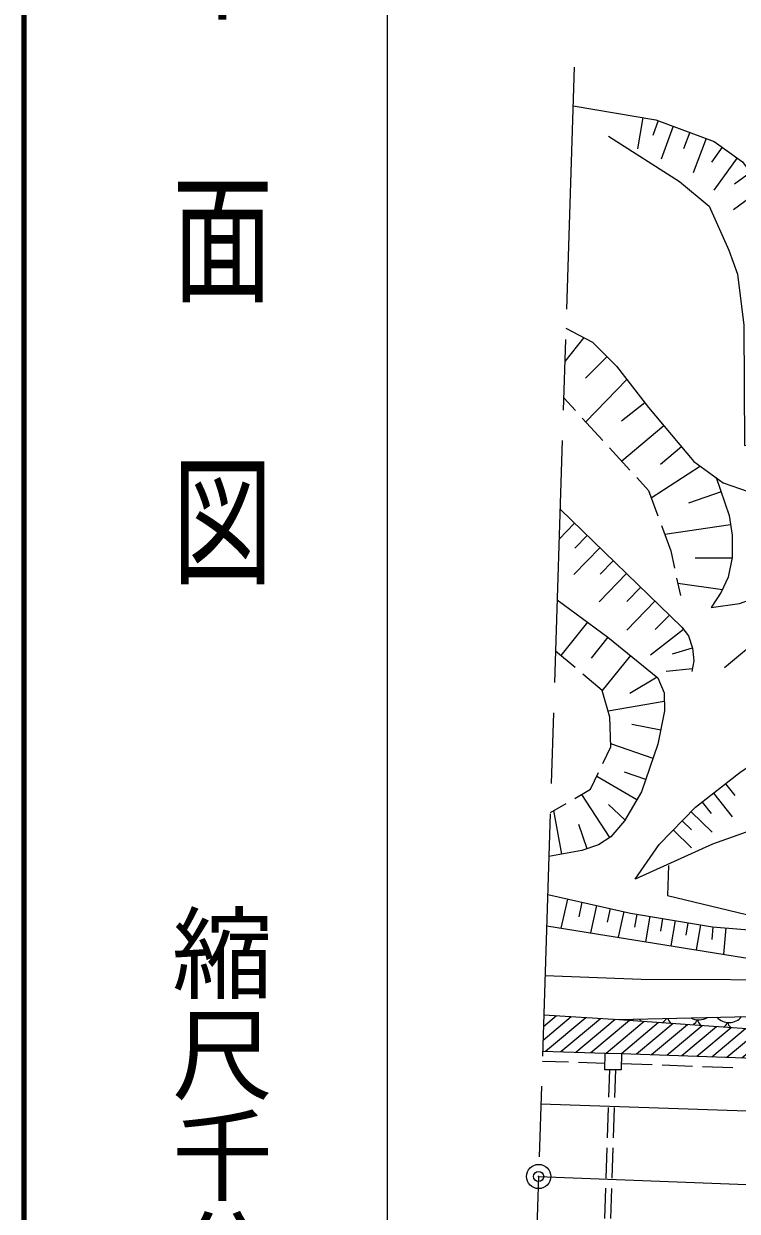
# Model space of a CAD drawing. Units: millimetres at full size, sheet at 1:1000; details may follow other scales. Extents: x 40000 to 680000, y 20000 to 380000.
# Drawn here: x 40000 to 75327, y 275722 to 334530 of the extents above; entities that cross this region are included whole.
import ezdxf
from ezdxf.enums import TextEntityAlignment as Align

# ---------------------------------------------------------------- set-up
doc = ezdxf.new("R2010")
doc.units = ezdxf.units.MM
doc.header["$LTSCALE"] = 1000
doc.header["$PDMODE"] = 32
doc.header["$PDSIZE"] = 500
doc.linetypes.add('CHAIN', pattern=[18.5, 12, -1.5, 3.5, -1.5])
for name, color, linetype, lineweight in [('M-BGD', 7, 'Continuous', 13), ('M-BMK', 2, 'CHAIN', 13), ('M-BMK-SRVR', 3, 'Continuous', 13), ('M-TTL', 2, 'Continuous', 140), ('M-TTL-BAND', 7, 'Continuous', 25)]:
    doc.layers.add(name, color=color, linetype=linetype, lineweight=lineweight)
doc.layers.add('M-OTRS', color=6, linetype='Continuous')
doc.styles.add('@ＭＳ ゴシック', font='')
doc.styles.get('@ＭＳ ゴシック').set_extended_font_data('@MS Gothic')

msp = doc.modelspace()

# ---------------------------------------------------------------- hatches: boundary and pattern name
at = {"layer": 'M-BGD'}
h = msp.add_hatch(dxfattribs=at)
h.set_pattern_fill('USER', color=256, style=0, pattern_type=2)
h.set_pattern_definition([(40, (69598, 283542), (-642.788, 766.044), []), (40, (69598, 284194), (-642.788, 766.044), [])])
h.paths.add_polyline_path([(69598, 283542), (85145, 282967), (86245, 282954), (111531, 282095), (107015, 282581), (69459, 285217), (65751, 285452), (65693, 283657), (68781, 283555)])

# ---------------------------------------------------------------- linework, layer by layer
for p, q in [((70649, 329885), (70391, 328333)), ((71419, 329731), (71145, 328994)), ((72157, 329458), (71552, 327827)), ((72972, 329155), (72669, 328340)), ((73787, 328853), (73152, 327142)), ((74583, 328423), (74051, 327681)), ((75324, 327891), (74175, 326287)), ((75984, 327171), (75191, 326584)), ((76571, 326378), (75142, 325320)), ((67731, 318988), (66791, 317799)), ((68879, 318044), (67817, 316982)), ((69861, 316911), (67823, 314814)), ((66733, 316003), (67313, 315371)), ((70756, 315752), (69597, 314856)), ((67651, 315002), (68664, 313896)), ((71690, 314624), (69606, 312869)), ((69002, 313528), (70016, 312422)), ((72567, 313582), (71525, 312704)), ((73513, 312613), (71073, 311042)), ((70353, 312053), (70933, 311421)), ((70933, 311421), (71399, 310157)), ((74529, 311341), (72919, 310780)), ((67274, 309791), (66508, 309000)), ((71572, 309688), (72037, 308424)), ((75000, 309710), (71735, 309244)), ((67898, 309186), (67293, 308561)), ((68522, 308581), (67241, 307258)), ((72037, 308424), (72222, 307564)), ((69184, 307940), (68543, 307279)), ((75065, 308067), (73244, 308062)), ((69845, 307299), (68488, 305898)), ((72326, 307075), (72511, 306216)), ((70546, 306621), (69867, 305920)), ((74593, 306500), (72382, 306817)), ((71247, 305942), (69856, 304506)), ((71965, 305247), (71269, 304529)), ((67917, 304889), (66595, 303239)), ((68921, 304150), (68091, 303112)), ((72669, 304539), (71030, 303265)), ((67297, 302647), (66330, 303462)), ((73103, 303614), (72111, 303309)), ((70036, 303245), (68646, 301510)), ((68646, 301510), (67679, 302325)), ((73105, 302586), (71811, 302454)), ((71367, 302166), (70007, 301367)), ((69014, 300195), (68646, 301510)), ((71713, 300974), (68931, 300494)), ((69067, 298723), (69014, 300195)), ((71536, 299545), (70115, 299825)), ((71157, 298151), (69061, 298877)), ((68675, 297897), (69067, 298723)), ((68068, 296620), (68460, 297446)), ((70348, 296093), (68372, 297260)), ((70794, 297103), (69746, 297466)), ((67287, 296169), (68068, 296620)), ((74155, 296429), (75080, 295254)), ((74742, 296892), (75205, 296304)), ((66073, 295467), (66854, 295918)), ((69018, 294238), (67627, 296365)), ((69765, 295105), (68956, 295860)), ((73586, 295981), (74034, 295412)), ((66650, 293404), (66246, 295567)), ((73045, 295503), (74082, 294492)), ((67889, 293675), (67477, 294877)), ((72604, 295051), (73056, 294610)), ((72163, 294599), (73068, 293717)), ((66918, 291185), (66595, 289743)), ((67639, 291023), (67477, 290303)), ((68359, 290862), (68056, 289508)), ((69036, 290710), (68885, 290034)), ((69713, 290559), (69429, 289287)), ((70352, 290434), (70245, 289791)), ((70995, 290327), (70785, 289069)), ((71624, 290222), (71519, 289593)), ((72253, 290117), (72044, 288867)), ((72878, 290013), (72774, 289388)), ((73503, 289909), (73296, 288665)), ((74125, 289807), (74074, 289179)), ((74754, 289756), (74647, 288448)), ((65693, 283657), (68781, 283555)), ((69598, 283542), (85145, 282967)), ((65677, 283157), (66970, 283115)), ((67470, 283098), (68764, 283056)), ((69579, 283042), (71107, 282986)), ((71607, 282967), (73106, 282912)), ((73605, 282893), (75104, 282838)), ((68971, 281364), (69017, 282729)), ((69271, 281353), (69317, 282719)), ((68904, 279365), (68954, 280864)), ((69204, 279355), (69254, 280854)), ((68838, 277366), (68888, 278865)), ((69137, 277356), (69187, 278855)), ((68771, 275367), (68821, 276866)), ((69071, 275357), (69121, 276856))]:
    msp.add_line(p, q, dxfattribs=at)
for points in [[(67198, 330460), (71294, 329778), (74192, 328703), (75594, 327698), (76926, 325899), (77650, 323796), (78351, 320968), (79099, 318795), (79870, 317463), (80454, 317089), (81973, 318795), (83492, 321716), (84567, 324613), (85011, 326670), (85081, 328679), (85034, 330526)], [(68957, 328960), (72462, 326717), (73935, 325490), (74916, 323317), (75337, 322125), (75652, 319601), (75687, 313642), (76949, 313666), (78561, 314086), (79636, 315021), (80571, 316166), (82581, 318549), (84100, 321400), (85081, 324415), (85619, 326611), (85829, 328247), (85829, 330654)], [(70266, 292161), (71466, 293883), (73265, 295729), (75461, 297458), (77354, 298743), (79527, 300005), (84458, 304351), (88033, 307506), (89903, 309446), (91749, 311806), (96539, 318816), (98502, 320382), (100559, 321387), (103059, 321924), (107265, 322041), (110887, 321667), (114276, 321059), (119230, 320008), (122922, 319611), (128764, 319003), (134489, 317414)], [(66844, 319449), (68155, 318767), (69347, 317575), (70936, 315519), (73180, 312855), (74628, 311803), (75867, 311359), (77596, 311243), (78531, 311500), (79652, 312411), (81615, 314678), (82667, 316220), (83695, 317178), (85097, 318206), (84373, 315980), (82597, 312405), (81125, 309531), (79723, 307615), (77970, 305535), (76755, 304343), (74698, 302637)], [(74279, 312057), (74932, 310185), (75072, 309204), (75072, 308105), (74885, 307124), (74535, 306376), (74044, 305628), (75446, 305815), (76918, 306353), (78017, 306797), (78858, 307241), (79723, 307615)], [(66555, 310486), (72590, 304641), (72917, 304221), (73104, 303613), (73174, 302982), (73080, 302445)], [(66411, 305996), (68921, 304150), (71398, 302141), (71702, 301393), (71725, 300505), (71398, 298846), (70580, 296486), (69739, 295060), (69061, 294266), (68453, 293869), (67636, 293588), (66002, 293284)], [(83264, 296575), (81514, 296267), (78180, 295355), (74098, 293906), (70266, 292161)], [(71928, 292847), (71881, 291352), (76204, 290323), (79780, 289786), (83682, 289319), (87234, 288875), (88730, 287963), (89991, 285790), (125463, 282503)], [(65942, 291403), (70035, 290487), (74101, 289809), (78705, 289435)], [(65892, 289856), (78097, 287893), (83308, 288080), (86767, 287963), (87608, 287519), (88306, 284752)], [(86286, 284872), (85509, 287231), (79429, 287169), (70573, 287192), (65813, 287381)], [(65751, 285452), (69459, 285217), (77373, 285404), (91853, 284540), (123493, 281517)], [(241246, 285118), (241177, 283991), (240997, 283098), (240734, 282337), (240166, 281249), (239488, 280225), (238160, 279011), (236836, 278295), (235372, 277843), (232614, 277594), (220728, 276661), (207443, 276205), (196612, 276310), (178595, 276906), (108842, 279553), (65608, 281018)], [(69459, 285217), (107015, 282581), (111531, 282095)]]:
    msp.add_lwpolyline(points, dxfattribs=at)
msp.add_lwpolyline([(68781, 283555), (69598, 283542), (69584, 282720), (68767, 282733)], close=True, dxfattribs=at)
for centre, start, end in [((69646, 285840), 304.64214, 311.80713), ((71141, 285710), 215.1768, 224.50358), ((71141, 285710), 307.46454, 327.52959), ((72635, 285579), 201.98419, 221.83047), ((73426, 286012), 240.87343, 301.83295), ((74920, 285881), 222.46408, 320.2423), ((72635, 285579), 310.13765, 332.38014), ((74129, 285448), 197.61986, 219.28015), ((74129, 285448), 312.68797, 332.38014), ((75624, 285317), 197.61986, 216.83266)]:
    msp.add_arc(centre, 812, start, end, dxfattribs=at)
at = {"layer": 'M-BMK'}
for p, q in [((67259, 332384), (65493, 277443)), ((65493, 277443), (64215, 237668)), ((65493, 277443), (181783, 273029))]:
    msp.add_line(p, q, dxfattribs=at)
at = {"layer": 'M-BMK-SRVR'}
msp.add_circle((65493, 277443), 600, dxfattribs=at)
msp.add_point((65493, 277443), dxfattribs=at)
at = {"layer": 'M-OTRS'}
msp.add_point((65493, 277443), dxfattribs=at)
at = {"layer": 'M-TTL'}
msp.add_line((40000, 380000), (40000, 20000), dxfattribs=at)
at = {"layer": 'M-TTL-BAND'}
msp.add_line((58000, 370000), (58000, 20000), dxfattribs=at)

# ---------------------------------------------------------------- texts
at = {"layer": 'M-TTL-BAND', "style": '@ＭＳ ゴシック', "width": 1.4}
msp.add_text('平  面  図', height=3666, rotation=270, dxfattribs=at).set_placement((49777, 306475), align=Align.MIDDLE_RIGHT)
at = {"layer": 'M-TTL-BAND', "style": '@ＭＳ ゴシック'}
msp.add_text('縮尺千分の一', height=3666, rotation=270, dxfattribs=at).set_placement((49777, 261030), align=Align.MIDDLE_RIGHT)

doc.saveas('drawing.dxf')
